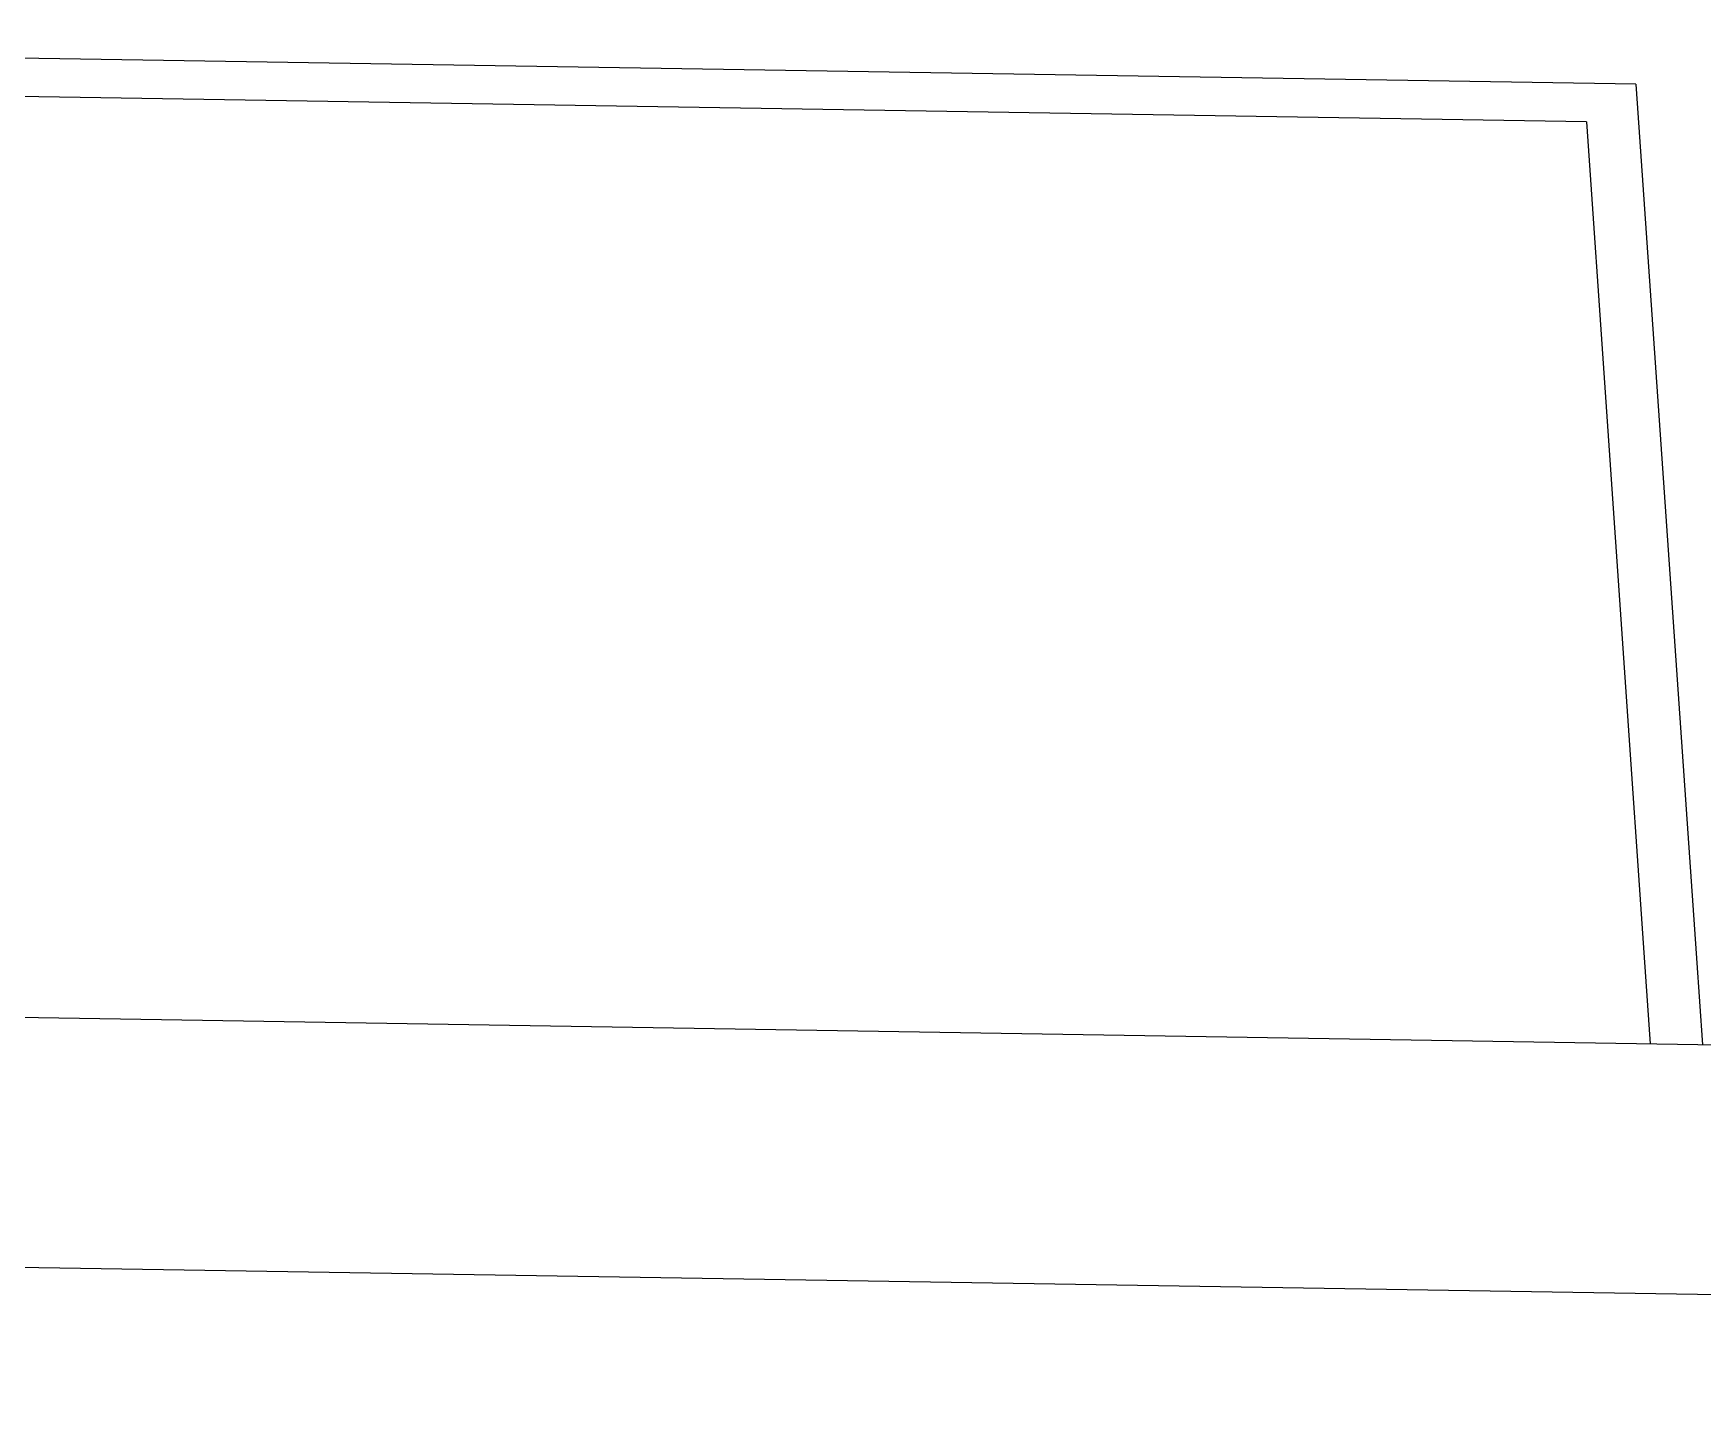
# Model space of a CAD drawing. Extents: x -68 to 264, y 51 to 115.
# Drawn here: x 70.856 to 71.587, y 75.6 to 76.198 of the extents above; entities that cross this region are included whole.
import ezdxf

# ---------------------------------------------------------------- set-up
doc = ezdxf.new("R2010")
doc.units = 0
doc.layers.get('0').update_dxf_attribs({"linetype": 'CONTINUOUS'})

msp = doc.modelspace()

# ---------------------------------------------------------------- linework, layer by layer
for p, q in [((71.55808, 76.17538), (70.1843, 76.19771)), ((71.53635, 76.15892), (70.18543, 76.18088)), ((71.55808, 76.17538), (71.58455, 75.79234)), ((71.53635, 76.15892), (71.56164, 75.79271)), ((71.56164, 75.79271), (71.56426, 75.75481)), ((71.58455, 75.79234), (71.58717, 75.75444)), ((72.61816, 75.73767), (70.21259, 75.7768)), ((68.92543, 75.68834), (74.36749, 75.5998))]:
    msp.add_line(p, q)

doc.saveas('drawing.dxf')
